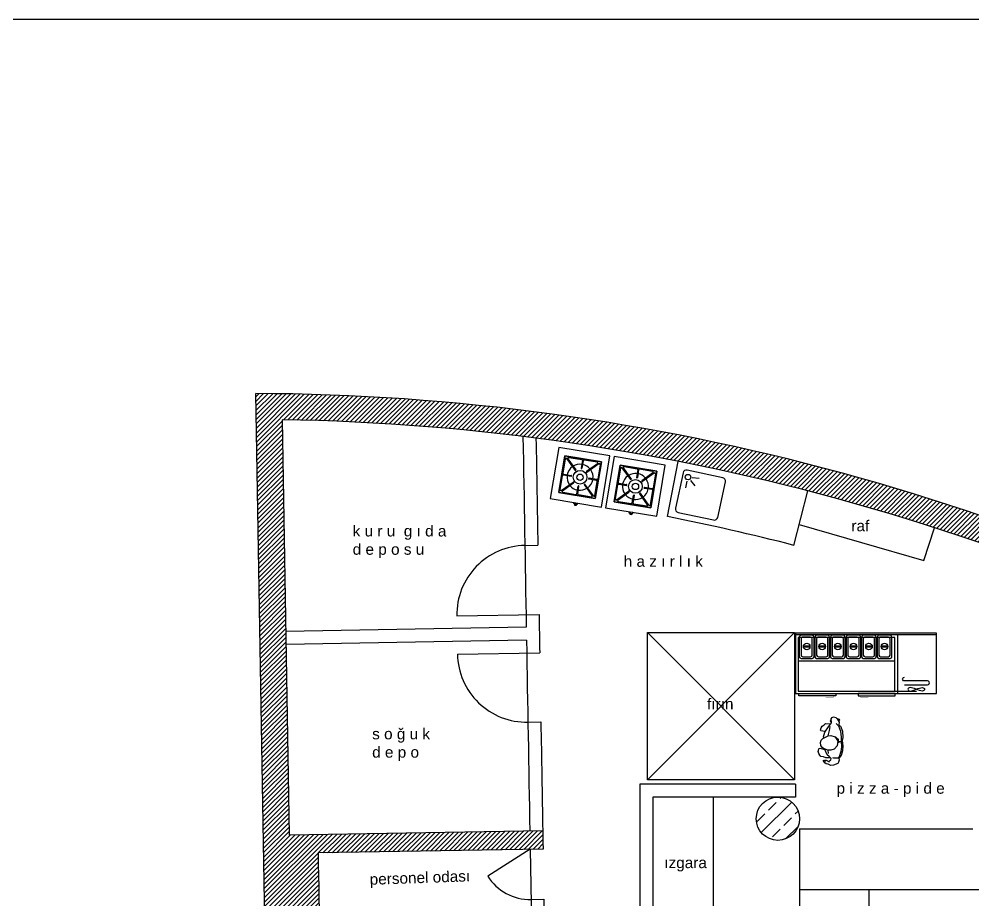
# Model space of a CAD drawing. Header units: millimetres. Extents: x 45 to 25350, y 77 to 5059.
# Drawn here: x 2086 to 3188, y 4040 to 5058 of the extents above; entities that cross this region are included whole.
import ezdxf

# ---------------------------------------------------------------- set-up
doc = ezdxf.new("R2010")
doc.units = ezdxf.units.MM
doc.header["$LTSCALE"] = 5
for name, color, linetype in [('a_p5', 5, 'Continuous'), ('str_SNL_hatch', 1, 'Continuous'), ('str_SNL_wall_sheer', 5, 'Continuous'), ('TEFRIS', 12, 'Continuous'), ('wall', 255, 'Continuous')]:
    doc.layers.add(name, color=color, linetype=linetype)
doc.layers.add('yazı', color=30, linetype='Continuous', lineweight=9)
doc.styles.add('25', font='arial.ttf', dxfattribs={"height": 25})

# ---------------------------------------------------------------- blocks, each defined once
blk = doc.blocks.new('A$C47794B28')
at = {"layer": 'str_SNL_hatch'}
h = blk.add_hatch(dxfattribs=at)
h.set_pattern_fill('ANSI33', color=256, scale=100, style=0)
h.set_pattern_definition([(45, (-1153.641385440734, -4045.180646853264), (-17.67766952966369, 17.67766952966369), []), (45, (-1135.963715940734, -4045.180646853264), (-17.67766952966369, 17.67766952966369), [12.5, -6.25])])
edge = h.paths.add_edge_path()
edge.add_arc((0, 0), 25, 0, 360)
at = {"layer": 'str_SNL_wall_sheer'}
blk.add_circle((0, 0), 25, dxfattribs=at)
blk = doc.blocks.new('cfcfcfcfc')
for p, q in [((220711.7594603094, -32190.0457882386), (220712.4235485416, -32187.41473156544)), ((220711.8576266333, -32189.90763217998), (220715.9147011692, -32187.4020147455)), ((220712.4235485416, -32187.41473156544), (220713.4814472586, -32187.12096912736)), ((220713.4814472586, -32187.12096912736), (220713.9541769376, -32187.65266323234)), ((220713.9541769376, -32187.65266323234), (220713.8668504294, -32188.63741884187)), ((220715.9147011692, -32187.4020147455), (220719.0069831167, -32187.53506697623)), ((220717.6637711413, -32190.88819976426), (220719.9005096011, -32187.92203933416)), ((220719.0069831167, -32187.53506697623), (220719.7318549512, -32186.9712852369)), ((220719.7318549512, -32186.9712852369), (220720.2749638649, -32185.75696089601)), ((220719.9005096011, -32187.92203933416), (220726.1268966023, -32185.39550769543)), ((220720.2749638649, -32185.75696089601), (220725.9542898391, -32182.87465660645)), ((220725.9542898391, -32182.87465660645), (220733.3866603464, -32182.47514965081)), ((220726.1268966023, -32185.39550769543), (220732.8165091297, -32184.1364172318)), ((220732.8165091297, -32184.1364172318), (220737.8219944573, -32183.93598147585)), ((220732.8224155314, -32191.37417818771), (220735.6311020153, -32187.55262817802)), ((220732.8224155314, -32191.37417818771), (220737.742761542, -32187.89522935108)), ((220733.3866603464, -32182.47514965081), (220736.777211783, -32182.95759633459)), ((220735.6311020153, -32187.55262817802), (220739.5300722105, -32186.90010627503)), ((220736.777211783, -32182.95759633459), (220742.95946879, -32181.96910738868)), ((220737.8219944573, -32183.93598147585), (220736.777211783, -32182.95759633459)), ((220737.742761542, -32187.89522935108), (220743.0340808277, -32188.22854869153)), ((220737.8219944573, -32183.93598147585), (220744.0632200101, -32183.47591673069)), ((220738.0080686045, -32186.0885782749), (220737.8219944573, -32183.93598147585)), ((220742.95946879, -32181.96910738868), (220748.5391777823, -32182.01586095586)), ((220744.0632200101, -32183.47591673069), (220749.4079694115, -32183.76417317112)), ((220748.5391777823, -32182.01586095586), (220753.9573235751, -32183.21392546567)), ((220749.4079694115, -32183.76417317112), (220755.6788254841, -32185.36761916723)), ((220753.9573235751, -32183.21392546567), (220757.2069877654, -32185.81054377627)), ((220755.6788254841, -32185.36761916723), (220757.5390876795, -32186.9210403411)), ((220757.2069877654, -32185.81054377627), (220759.5368211494, -32185.26620656288)), ((220757.5390876795, -32186.9210403411), (220757.565310262, -32191.65133890051)), ((220759.5368211494, -32185.26620656288), (220762.0305721079, -32185.96768868259)), ((220762.0305721079, -32185.96768868259), (220763.5952331154, -32186.72002275863)), ((220763.5952331154, -32186.72002275863), (220765.8696190244, -32191.70736428177)), ((220710.044569187, -32194.43236027706), (220710.7236687546, -32191.48702913396)), ((220710.7155692581, -32195.72071388726), (220710.044569187, -32194.43236027706)), ((220712.5535862284, -32196.65458864389), (220710.7155692581, -32195.72071388726)), ((220710.7236687546, -32191.48702913396), (220711.8576266333, -32189.90763217998)), ((220716.2354970942, -32196.40558305591), (220712.5535862284, -32196.65458864389)), ((220712.5535862284, -32196.65458864389), (220713.9512054443, -32197.30005128526)), ((220713.9512054443, -32197.30005128526), (220715.0953833433, -32198.00526553469)), ((220715.0953833433, -32198.00526553469), (220715.8861379908, -32197.12509693737)), ((220715.8861379908, -32197.12509693737), (220715.2517741084, -32196.46312554642)), ((220717.1316978563, -32196.35316014449), (220716.2354970942, -32196.40558305591)), ((220721.7129820531, -32199.35929380411), (220717.1316978563, -32196.35316014449)), ((220718.2746993256, -32203.17274726926), (220718.2926856884, -32197.96525876464)), ((220718.2926856884, -32197.96525876464), (220718.4305698325, -32197.20545015672)), ((220725.799096367, -32197.99311226522), (220721.3358221546, -32197.50822698984)), ((220732.1204645984, -32199.47548777393), (220725.799096367, -32197.99311226522)), ((220731.7884113461, -32196.07530008616), (220732.8224155314, -32191.37417818771)), ((220732.1204645984, -32199.47548777393), (220731.7884113461, -32196.07530008616)), ((220743.0340808277, -32188.22854869153), (220746.6937807411, -32191.12839707358)), ((220746.6937807411, -32191.12839707358), (220747.2126206226, -32191.69159516854)), ((220748.6341697503, -32198.89075630736), (220747.1757032005, -32203.81334139438)), ((220747.2126206226, -32191.69159516854), (220748.4009474103, -32195.56854311766)), ((220748.4009474103, -32195.56854311766), (220748.6341697503, -32198.89075630736)), ((220748.6341697503, -32198.89075630736), (220752.6404006589, -32198.1884012109)), ((220755.8409037825, -32196.8505739995), (220754.1041920916, -32199.31685331707)), ((220758.0017852365, -32194.72490876286), (220755.8409037825, -32196.8505739995)), ((220757.565310262, -32191.65133890051), (220757.2224796502, -32192.68500292911)), ((220757.3679090977, -32195.34845452501), (220757.5138719996, -32198.0216760121)), ((220757.5138719996, -32198.0216760121), (220757.5725187139, -32200.70219444902)), ((220759.7930471205, -32195.02905559989), (220758.0017852365, -32194.72490876286)), ((220761.1165298869, -32196.22083149447), (220759.7930471205, -32195.02905559989)), ((220760.4124019521, -32200.13826749152), (220762.1598653195, -32196.70955074792)), ((220762.1598653195, -32196.70955074792), (220761.1165298869, -32196.22083149447)), ((220765.03464594, -32197.91603382283), (220764.4133302343, -32200.07951855504)), ((220766.2937965617, -32194.63580236641), (220765.03464594, -32197.91603382283)), ((220765.8696190244, -32191.70736428177), (220766.2937965617, -32194.63580236641)), ((220719.5314209799, -32204.6209348009), (220718.2746993256, -32203.17274726926)), ((220721.4273792493, -32206.79556692734), (220719.5314209799, -32204.6209348009)), ((220723.4265145014, -32207.8836451753), (220721.4273792493, -32206.79556692734)), ((220728.0483852127, -32203.44546518893), (220721.7129820531, -32199.35929380411)), ((220726.0843847114, -32208.44645878991), (220723.4265145014, -32207.8836451753)), ((220726.9369413852, -32208.15753894643), (220726.0843847114, -32208.44645878991)), ((220727.1671751442, -32205.71453262093), (220726.9369413852, -32208.15753894643)), ((220727.4758861059, -32203.08509017261), (220727.1671751442, -32205.71453262093)), ((220733.7687228632, -32204.53547764754), (220728.0483852127, -32203.44546518893)), ((220735.5977304379, -32205.19788288257), (220732.1204645984, -32199.47548777393)), ((220735.0854600902, -32204.35486038517), (220733.7687228632, -32204.53547764754)), ((220737.7495383262, -32207.07706957379), (220735.5977304379, -32205.19788288257)), ((220740.2112616435, -32207.83562495899), (220737.7495383262, -32207.07706957379)), ((220743.9085217413, -32207.3419521817), (220740.2112616435, -32207.83562495899)), ((220745.5662181176, -32206.14651541152), (220743.9085217413, -32207.3419521817)), ((220747.1757032005, -32203.81334139438), (220745.5662181176, -32206.14651541152)), ((220747.0926012821, -32206.85673153693), (220747.729048042, -32204.03755728992)), ((220747.11124633, -32209.07355060759), (220747.0926012821, -32206.85673153693)), ((220747.7400883506, -32209.48084452511), (220747.11124633, -32209.07355060759)), ((220747.9888946306, -32202.58489218795), (220747.5206385383, -32202.64912302418)), ((220747.729048042, -32204.03755728992), (220747.9888946306, -32202.58489218795)), ((220749.7212384248, -32209.795235757), (220747.7400883506, -32209.48084452511)), ((220754.1041920916, -32199.31685331707), (220747.9888946306, -32202.58489218795)), ((220750.8239582654, -32210.02005373414), (220749.7212384248, -32209.795235757)), ((220752.9845143159, -32209.18560371951), (220750.8239582654, -32210.02005373414)), ((220754.9585909721, -32207.88441004181), (220752.9845143159, -32209.18560371951)), ((220756.3924650574, -32206.47670697385), (220754.9585909721, -32207.88441004181)), ((220756.8570949709, -32203.33446176977), (220756.3924650574, -32206.47670697385)), ((220757.5725187139, -32200.70219444902), (220756.8570949709, -32203.33446176977)), ((220760.5550243759, -32201.82991804888), (220760.4124019521, -32200.13826749152)), ((220760.7862783664, -32202.66187759706), (220760.5550243759, -32201.82991804888)), ((220760.6780010334, -32203.39609870698), (220760.7911674885, -32203.02058416956)), ((220761.567754635, -32203.40197091321), (220760.6780010334, -32203.39609870698)), ((220760.7911674885, -32203.02058416956), (220761.2014847836, -32201.94503817083)), ((220761.2014847836, -32201.94503817083), (220761.3932582805, -32200.9363809408)), ((220762.052268826, -32203.07349535202), (220761.567754635, -32203.40197091321)), ((220763.346100725, -32201.82771435259), (220762.052268826, -32203.07349535202)), ((220764.4133302343, -32200.07951855504), (220763.346100725, -32201.82771435259))]:
    blk.add_line(p, q)
blk = doc.blocks.new('fdssfda')
at = {"layer": 'TEFRIS'}
for p, q in [((-2881.262296128858, -13908.08002617269), (-2881.262296128871, -13924.64653224851)), ((-2879.691468647319, -13907.32851752875), (-2867.728393613992, -13919.21602325718)), ((-2878.058722369724, -13907.40416322807), (-2867.122756302228, -13918.46427523147)), ((-2877.453203011384, -13905.68740543763), (-2862.24687691038, -13905.68740543763)), ((-2861.281627860417, -13906.65265458412), (-2861.281627860417, -13915.51433894414)), ((-2860.316378713927, -13906.65265458412), (-2860.316378713938, -13915.51433894415)), ((-2844.144803466459, -13905.68740543764), (-2859.351129663979, -13905.68740543763)), ((-2843.539284028426, -13907.40416322808), (-2854.47525009594, -13918.46427523146)), ((-2841.906537750827, -13907.32851752875), (-2853.869612784154, -13919.2160232572)), ((-2840.335651389092, -13908.08002617271), (-2840.335651389101, -13924.64653224854)), ((-2839.370402339156, -13947.52297734824), (-2839.370402339131, -13904.66583449171)), ((-2867.049702875738, -13919.14296973419), (-2867.049702875744, -13919.14273402037)), ((-2854.548303522412, -13919.14296973417), (-2854.548303522408, -13919.14273402037)), ((-2881.262296049186, -13944.10878566725), (-2881.262296049199, -13927.54227959142)), ((-2880.297046999232, -13925.61178139499), (-2871.286425303266, -13925.61178139498)), ((-2880.297046999231, -13926.57703044495), (-2871.286425303269, -13926.57703044495)), ((-2880.297046999229, -13926.57703054148), (-2871.286425303262, -13926.57703054148)), ((-2879.691468567651, -13944.86029431119), (-2867.728393534322, -13932.97278858278)), ((-2867.049702796079, -13933.04584210575), (-2867.049702796066, -13933.04607781959)), ((-2854.548303522415, -13933.04584210577), (-2854.548303522424, -13933.04607781958)), ((-2841.90653775085, -13944.8602943112), (-2853.869612784159, -13932.97278858276)), ((-2841.30090053558, -13925.611781395), (-2850.311581111753, -13925.611781395)), ((-2841.300900535567, -13926.57703044496), (-2850.31158111175, -13926.57703044494)), ((-2841.30090053558, -13926.57703054148), (-2850.31158111175, -13926.57703054147)), ((-2840.33565138911, -13944.10878566726), (-2840.33565138911, -13927.54227959144)), ((-2878.058722290059, -13944.78464861187), (-2867.122756222554, -13933.72453660847)), ((-2861.281627780745, -13945.53615725583), (-2861.281627780745, -13936.67447289581)), ((-2860.316378634265, -13945.53615725582), (-2860.316378634267, -13936.6744728958)), ((-2843.539284028446, -13944.78464861186), (-2854.475250095938, -13933.72453660849)), ((-2882.227545195683, -13947.52297734823), (-2839.370402339156, -13947.52297734824)), ((-2877.453202931709, -13946.50140640231), (-2862.246876830721, -13946.50140640232)), ((-2844.144803386804, -13946.50140640233), (-2859.351129584307, -13946.50140640232))]:
    blk.add_line(p, q, dxfattribs=at)
for points in [[(-2830.798973767838, -13956.09440591954), (-2830.798973767831, -13896.0944059204), (-2890.798973766978, -13896.0944059204), (-2890.798973766974, -13956.09440591953)], [(-2839.370402339156, -13947.52297734824), (-2839.370402339131, -13904.66583449171), (-2882.227545195658, -13904.6658344917), (-2882.227545195683, -13947.52297734823)], [(-2839.370402339156, -13947.52297734824), (-2882.227545195683, -13947.52297734823), (-2882.227545195658, -13904.6658344917), (-2839.370402339131, -13904.66583449171)], [(-2839.370402339156, -13947.52297734824), (-2882.227545195683, -13947.52297734823), (-2882.227545195658, -13904.6658344917), (-2839.370402339131, -13904.66583449171)], [(-2862.76727376742, -13956.09440591953), (-2858.830673767441, -13956.09440591954), (-2858.83067376745, -13957.66904591953), (-2862.767273767407, -13957.66904591954)], [(-2861.586293767416, -13957.66904591952), (-2860.011653767417, -13957.66904591952), (-2860.011653767413, -13959.24368591952), (-2861.586293767406, -13959.24368591952)]]:
    blk.add_lwpolyline(points, close=True, dxfattribs=at)
for radius in [7.928277897669656, 3.642563612016741]:
    blk.add_circle((-2860.799003159238, -13926.09440591997), radius, dxfattribs=at)
for centre, radius, start, end in [((-2880.297105862575, -13908.08002617269), 0.965249146481836, 51.148000998983, 180.0000049992449), ((-2877.453203011379, -13906.6526545841), 0.965249146481836, 90.00000300029733, 231.1479999998285), ((-2860.799003238988, -13926.14690225165), 15.0711350404245, 91.83510280810545, 131.374757307362), ((-2862.24687691038, -13906.65265458411), 0.965249146481836, 359.9999950000255, 89.999997000328), ((-2859.351129663975, -13906.65265458411), 0.965249146481836, 89.999997000328, 179.9999999998958), ((-2860.799003238859, -13926.14690225475), 15.0711350404245, 48.62524269293223, 88.16489755893942), ((-2844.144803466468, -13906.65265458412), 0.965249146481836, 308.8520000003992, 89.999997000328), ((-2841.300900615266, -13908.08002617271), 0.965249146481836, 359.9999950000255, 128.8519989993893), ((-2860.799003159238, -13926.09440591997), 15.0711350404245, 135.2010502830996, 178.1648975590436), ((-2867.425514796201, -13918.84007630037), 0.4826245249784657, 231.1534639996859, 321.1356870001542), ((-2867.425575006377, -13918.84015103005), 0.4826245249784657, 321.1470800005808, 51.14044699985369), ((-2860.799003238908, -13915.51433894414), 0.4826245249784657, 179.9999999998958, 269.9999989999009), ((-2860.799003238908, -13915.51433894414), 0.4826245249784657, 269.9999989999009, 359.9999950000255), ((-2854.172431391786, -13918.84015103005), 0.4826245249784657, 128.8595530000809, 218.8529200001676), ((-2854.172431391786, -13918.84015103005), 0.4826245249784657, 218.8643130009685, 308.8465359995656), ((-2860.799003159238, -13926.09440591997), 15.0711350404245, 1.835102441268917, 44.79894971623693), ((-2880.297046982389, -13924.64653224851), 0.965249146481836, 179.9999999998958, 269.9999989999009), ((-2880.29704699924, -13927.54227959143), 0.965249146481836, 90.00000099968224, 179.9999999998958), ((-2860.799003159238, -13926.09440591997), 15.0711350404245, 181.8351028081087, 224.7989497162369), ((-2871.286425303273, -13926.09440591998), 0.4826245249784657, 359.9999950000255, 89.999997000328), ((-2871.286425303273, -13926.09440591998), 0.4826245249784657, 269.9999989999009, 359.9999950000255), ((-2867.42557492671, -13933.34866080991), 0.4826245249784657, 38.86431300096848, 128.8465359995656), ((-2867.42557492671, -13933.34866080991), 0.4826245249784657, 308.859553000081, 38.85292000016764), ((-2854.172431391795, -13933.34866080991), 0.4826245249784657, 141.1470800005808, 231.1404469998537), ((-2854.172431391795, -13933.34866080991), 0.4826245249784657, 51.15346399968593, 141.1356870001542), ((-2850.311581111759, -13926.09440591997), 0.4826245249784657, 89.999997000328, 179.9999999998958), ((-2850.311581111759, -13926.09440591997), 0.4826245249784657, 179.9999999998958, 269.9999989999009), ((-2860.799003159238, -13926.09440591997), 15.0711350404245, 315.2010502830996, 358.1648971920995), ((-2841.300900535603, -13924.64653224851), 0.965249146481836, 269.9999989999009, 359.9999950000255), ((-2841.300900535587, -13927.54227959145), 0.965249146481836, 4.99924490519975e-06, 90.00000099968224), ((-2880.297105782922, -13944.10878566722), 0.965249146481836, 179.9999950000256, 308.8519989993893), ((-2860.799003159238, -13926.09440591997), 15.0711350404245, 228.6252426929322, 268.1648971916862), ((-2860.799003159253, -13936.6744728958), 0.4826245249784657, 90.00000099968224, 179.9999999998958), ((-2860.799003159253, -13936.6744728958), 0.4826245249784657, 4.99924490519975e-06, 90.00000099968224), ((-2860.799003159238, -13926.09440591997), 15.0711350404245, 271.8351024412722, 311.374757307362), ((-2841.30090053558, -13944.10878566724), 0.965249146481836, 231.148000998983, 4.99924490519975e-06), ((-2877.4532029317, -13945.53615725584), 0.965249146481836, 128.8520000003992, 269.999997000328), ((-2862.246876830714, -13945.53615725584), 0.965249146481836, 270.0000030002973, 4.99924490519975e-06), ((-2859.351129584315, -13945.53615725583), 0.965249146481836, 179.9999999998958, 270.0000030002973), ((-2844.144803386778, -13945.53615725585), 0.965249146481836, 270.0000030002973, 51.14799999982848)]:
    blk.add_arc(centre, radius, start, end, dxfattribs=at)
blk = doc.blocks.new('fffrt')
at = {"layer": 'TEFRIS'}
for p, q in [((-3024.022693378589, -14216.85651528714), (-3187.022693378591, -14216.85651528714)), ((-3187.022693378591, -14216.85651528714), (-3187.022693378589, -14286.85651528715)), ((-3024.022693378592, -14218.85651528715), (-3187.022693378593, -14218.85651528714)), ((-3024.022693378591, -14286.85651528714), (-3024.022693378589, -14216.85651528714)), ((-3072.022693378605, -14221.85651528715), (-3184.02269337859, -14221.85651528714)), ((-3184.02269337859, -14221.85651528714), (-3184.022693378593, -14283.85651528715)), ((-3072.02269337859, -14283.85651528714), (-3072.022693378605, -14221.85651528715)), ((-3184.022693378593, -14283.85651528715), (-3047.022693378597, -14283.85651528714)), ((-3056.857275712554, -14281.09353990526), (-3057.02067701192, -14281.82857603854)), ((-3057.02067701192, -14281.82857603854), (-3056.857275712557, -14282.5636121718)), ((-3056.367071814491, -14280.45233817199), (-3056.857275712554, -14281.09353990526)), ((-3056.857275712557, -14282.5636121718), (-3056.367071814509, -14283.20481390509)), ((-3055.550065317738, -14279.99880523871), (-3056.367071814491, -14280.45233817199)), ((-3056.367071814509, -14283.20481390509), (-3055.550065317757, -14283.65834683837)), ((-3054.406256222281, -14279.82677550539), (-3055.550065317738, -14279.99880523871)), ((-3055.550065317757, -14283.65834683837), (-3054.406256222285, -14283.83037657168)), ((-3052.94926130306, -14279.99880523871), (-3054.406256222281, -14279.82677550539)), ((-3054.406256222285, -14283.83037657168), (-3052.949261303055, -14283.65834683837)), ((-3051.24716443483, -14280.452338172), (-3052.94926130306, -14279.99880523871)), ((-3052.949261303055, -14283.65834683837), (-3051.247164434805, -14283.20481390507)), ((-3049.381666267231, -14281.09353990528), (-3051.24716443483, -14280.452338172)), ((-3051.247164434805, -14283.20481390507), (-3049.381666267229, -14282.56361217181)), ((-3047.434467449945, -14281.82857603854), (-3049.381666267231, -14281.09353990528)), ((-3049.381666267229, -14282.56361217181), (-3047.434467449945, -14281.82857603854)), ((-3047.434467449945, -14281.82857603854), (-3045.487268632673, -14281.09353990526)), ((-3045.487268632684, -14282.5636121718), (-3047.434467449945, -14281.82857603854)), ((-3045.487268632673, -14281.09353990526), (-3043.621770465067, -14280.452338172)), ((-3043.621770465068, -14283.20481390507), (-3045.487268632684, -14282.5636121718)), ((-3043.621770465067, -14280.452338172), (-3041.919673596808, -14279.9988052387)), ((-3041.919673596826, -14283.65834683836), (-3043.621770465068, -14283.20481390507)), ((-3041.919673596808, -14279.9988052387), (-3040.462678677601, -14279.82677550539)), ((-3040.462678677597, -14283.83037657168), (-3041.919673596826, -14283.65834683836)), ((-3040.462678677601, -14279.82677550539), (-3039.318869582135, -14279.99880523871)), ((-3039.318869582131, -14283.65834683836), (-3040.462678677597, -14283.83037657168)), ((-3039.318869582135, -14279.99880523871), (-3038.501863085372, -14280.452338172)), ((-3038.501863085387, -14283.20481390508), (-3039.318869582131, -14283.65834683836)), ((-3038.501863085372, -14280.452338172), (-3038.011659187327, -14281.09353990527)), ((-3038.011659187327, -14282.5636121718), (-3038.501863085387, -14283.20481390508)), ((-3038.011659187327, -14281.09353990527), (-3037.848257887978, -14281.82857603854)), ((-3037.848257887978, -14281.82857603854), (-3038.011659187327, -14282.5636121718)), ((-3187.022693378589, -14286.85651528715), (-3024.022693378591, -14286.85651528714))]:
    blk.add_line(p, q, dxfattribs=at)
for points in [[(-3167.528858941497, -14219.45794607276), (-3180.528858941497, -14219.45794607276, 0.4142135623731128), (-3182.528858941497, -14221.45794607276), (-3182.528858941497, -14244.25508450152, 0.4142135623730951), (-3180.528858941497, -14246.25508450152), (-3167.528858941497, -14246.25508450152, 0.4142135623730774), (-3165.528858941497, -14244.25508450152), (-3165.528858941497, -14221.45794607276, 0.4142135623730951)], [(-3149.528858941504, -14219.45794607276), (-3162.528858941504, -14219.45794607276, 0.4142135623731128), (-3164.528858941504, -14221.45794607276), (-3164.528858941504, -14244.25508450152, 0.4142135623730951), (-3162.528858941504, -14246.25508450152), (-3149.528858941504, -14246.25508450152, 0.4142135623730774), (-3147.528858941504, -14244.25508450152), (-3147.528858941504, -14221.45794607276, 0.4142135623730951)], [(-3131.528858941504, -14219.45794607277), (-3144.528858941504, -14219.45794607277, 0.4142135623731128), (-3146.528858941504, -14221.45794607277), (-3146.528858941505, -14244.25508450153, 0.4142135623730951), (-3144.528858941505, -14246.25508450153), (-3131.528858941505, -14246.25508450153, 0.4142135623730774), (-3129.528858941505, -14244.25508450153), (-3129.528858941504, -14221.45794607277, 0.4142135623730951)], [(-3113.528858941502, -14219.45794607275), (-3126.528858941502, -14219.45794607275, 0.4142135623731128), (-3128.528858941502, -14221.45794607275), (-3128.528858941503, -14244.25508450151, 0.4142135623730951), (-3126.528858941503, -14246.25508450151), (-3113.528858941503, -14246.25508450151, 0.4142135623730774), (-3111.528858941503, -14244.25508450151), (-3111.528858941502, -14221.45794607275, 0.4142135623730951)], [(-3095.528858941495, -14219.45794607276), (-3108.528858941495, -14219.45794607275, 0.4142135623731128), (-3110.528858941495, -14221.45794607275), (-3110.528858941496, -14244.25508450152, 0.4142135623730951), (-3108.528858941496, -14246.25508450152), (-3095.528858941496, -14246.25508450151, 0.4142135623730774), (-3093.528858941496, -14244.25508450152), (-3093.528858941495, -14221.45794607276, 0.4142135623730951)], [(-3077.52885894151, -14219.45794607276), (-3090.52885894151, -14219.45794607276, 0.4142135623731128), (-3092.52885894151, -14221.45794607276), (-3092.52885894151, -14244.25508450152, 0.4142135623730951), (-3090.52885894151, -14246.25508450152), (-3077.52885894151, -14246.25508450152, 0.4142135623730774), (-3075.52885894151, -14244.25508450152), (-3075.52885894151, -14221.45794607276, 0.4142135623730951)], [(-3169.528858941497, -14221.45794607276), (-3178.528858941496, -14221.45794607276, 0.4142135623731679), (-3180.528858941497, -14223.45794607276), (-3180.528858941496, -14242.25508450152, 0.4142135623731363), (-3178.528858941496, -14244.25508450152), (-3169.528858941497, -14244.25508450152, 0.4142135623730466), (-3167.528858941497, -14242.25508450152), (-3167.528858941497, -14223.45794607276, 0.4142135623730542)], [(-3151.528858941504, -14221.45794607277), (-3160.528858941503, -14221.45794607276, 0.4142135623731679), (-3162.528858941504, -14223.45794607276), (-3162.528858941504, -14242.25508450152, 0.4142135623731363), (-3160.528858941504, -14244.25508450152), (-3151.528858941504, -14244.25508450152, 0.4142135623730466), (-3149.528858941504, -14242.25508450152), (-3149.528858941504, -14223.45794607277, 0.4142135623730542)], [(-3133.528858941504, -14221.45794607277), (-3142.528858941504, -14221.45794607277, 0.4142135623731679), (-3144.528858941504, -14223.45794607277), (-3144.528858941504, -14242.25508450153, 0.4142135623731363), (-3142.528858941504, -14244.25508450153), (-3133.528858941505, -14244.25508450153, 0.4142135623730466), (-3131.528858941505, -14242.25508450153), (-3131.528858941504, -14223.45794607277, 0.4142135623730542)], [(-3115.528858941502, -14221.45794607276), (-3124.528858941501, -14221.45794607275, 0.4142135623731679), (-3126.528858941502, -14223.45794607275), (-3126.528858941502, -14242.25508450151, 0.4142135623731363), (-3124.528858941502, -14244.25508450151), (-3115.528858941503, -14244.25508450151, 0.4142135623730466), (-3113.528858941503, -14242.25508450151), (-3113.528858941502, -14223.45794607276, 0.4142135623730542)], [(-3097.528858941495, -14221.45794607276), (-3106.528858941494, -14221.45794607276, 0.4142135623731679), (-3108.528858941495, -14223.45794607276), (-3108.528858941495, -14242.25508450152, 0.4142135623731363), (-3106.528858941495, -14244.25508450152), (-3097.528858941496, -14244.25508450152, 0.4142135623730466), (-3095.528858941496, -14242.25508450152), (-3095.528858941495, -14223.45794607276, 0.4142135623730542)], [(-3079.52885894151, -14221.45794607277), (-3088.528858941509, -14221.45794607276, 0.4142135623731679), (-3090.52885894151, -14223.45794607276), (-3090.528858941509, -14242.25508450152, 0.4142135623731363), (-3088.528858941509, -14244.25508450152), (-3079.52885894151, -14244.25508450152, 0.4142135623730466), (-3077.52885894151, -14242.25508450152), (-3077.52885894151, -14223.45794607277, 0.4142135623730542)]]:
    blk.add_lwpolyline(points, format="xyb", close=True, dxfattribs=at)
for points in [[(-3069.022693378585, -14218.85651528714), (-3069.022693378587, -14286.85651528714)], [(-3184.022693378591, -14248.85651528714), (-3072.022693378586, -14248.85651528713)]]:
    blk.add_lwpolyline(points, dxfattribs=at)
for points in [[(-3170.242482020913, -14231.98852067443), (-3177.740340532896, -14231.98852067443), (-3177.740340532896, -14232.73789013032), (-3170.242482020913, -14232.73789013032)], [(-3152.242482020921, -14231.98852067443), (-3159.740340532903, -14231.98852067443), (-3159.740340532903, -14232.73789013032), (-3152.242482020921, -14232.73789013032)], [(-3134.242482020921, -14231.98852067443), (-3141.740340532904, -14231.98852067443), (-3141.740340532904, -14232.73789013032), (-3134.242482020921, -14232.73789013032)], [(-3116.242482020919, -14231.98852067442), (-3123.740340532901, -14231.98852067442), (-3123.740340532901, -14232.73789013031), (-3116.242482020919, -14232.73789013031)], [(-3098.242482020912, -14231.98852067442), (-3105.740340532895, -14231.98852067442), (-3105.740340532895, -14232.73789013031), (-3098.242482020912, -14232.73789013031)], [(-3080.242482020927, -14231.98852067443), (-3087.740340532909, -14231.98852067443), (-3087.740340532909, -14232.73789013032), (-3080.242482020927, -14232.73789013032)], [(-3140.273656912944, -14289.42151528712), (-3183.023656912955, -14289.42151528713), (-3183.023656912962, -14286.85651528715), (-3140.273656912955, -14286.85651528714)], [(-3114.596812407185, -14289.42151528712), (-3071.84681240719, -14289.42151528715), (-3071.846812407181, -14286.85651528714), (-3114.596812407185, -14286.85651528713)]]:
    blk.add_lwpolyline(points, close=True, dxfattribs=at)
for points in [[(-3034.354028582851, -14272.17484702908), (-3061.025827002195, -14272.17484702907, -1), (-3061.025827002191, -14267.82904303762)], [(-3061.025827002215, -14276.52065102054), (-3034.354028582846, -14276.52065102054, 1), (-3034.354028582851, -14272.17484702908)]]:
    blk.add_lwpolyline(points, format="xyb", dxfattribs=at)
at = {"layer": 'TEFRIS', "const_width": 0.4275000000000003}
for points in [[(-3143.086532484485, -14289.42151528712), (-3143.08653248448, -14291.07438185304), (-3150.148716074897, -14291.07438185303), (-3151.956993516707, -14291.07438185305)], [(-3111.783936835649, -14289.42151528713), (-3111.783936835657, -14291.07438185303), (-3104.721753245227, -14291.07438185303), (-3102.913475803441, -14291.07438185303)]]:
    blk.add_lwpolyline(points, dxfattribs=at)
at = {"layer": 'TEFRIS'}
for centre in [(-3173.991411276905, -14232.38852067443), (-3155.991411276912, -14232.38852067443), (-3137.991411276912, -14232.38852067443), (-3119.99141127691, -14232.38852067442), (-3101.991411276903, -14232.38852067442), (-3083.991411276918, -14232.38852067443)]:
    blk.add_circle(centre, 3.823091046240757, dxfattribs=at)

msp = doc.modelspace()

# ---------------------------------------------------------------- hatches: boundary and pattern name
at = {"ltscale": 0.5}
h = msp.add_hatch(dxfattribs=at)
h.set_pattern_fill('ANSI31', color=251, scale=30)
h.set_pattern_definition([(45, (4948.329746808824, 18410.99670401237), (-2.651650429449553, 2.651650429449553), [])])
h.paths.add_polyline_path([(2431.486155899398, 4094.473798604973), (2691.447399193577, 4098.962894973389), (2691.08477824942, 4119.959763931693), (2398.164272340948, 4114.901516161213), (2389.854043974033, 4595.080195938081, -0.1308454322229483), (3667.335358769978, 4233.912358695998, -0.4909207448592173), (3667.414573744879, 4233.948454585017, -0.006684101993537171), (3668.266443438999, 4268.185666888285, 0.1322383616202147), (2359.325386669248, 4625.367307000924), (2380.027996433125, 3429.136423150405), (2827.169734509644, 3170.979020306026), (2842.169734509643, 3196.959782419557), (2698.297837466623, 3280.024260906164), (2765.833790663774, 3396.999963181226), (2939.038871420722, 3296.99996318133), (2939.048944322185, 3297.017409958444), (2950.038871420758, 3316.052522064658), (2758.647257184366, 3426.552522064159), (2688.120858037812, 3425.334648975542), (2443.157376879983, 3421.104538903266, -1.051942291180015e-05), (2439.084777536027, 3655.539565138737), (2699.046021715894, 3660.028661522418), (2698.681746515602, 3681.025501914497), (2438.720502414897, 3676.536405532141, -1.875340690050061e-05)])

# ---------------------------------------------------------------- linework, layer by layer
for p, q in [((2389.854043974033, 4595.080195938084), (2398.164272340948, 4114.901516161213)), ((2670.395829116245, 4449.807130229787), (2685.394178974409, 4450.06545350096)), ((2591.78536372501, 4368.441322108039), (2686.77127612472, 4370.077306855535)), ((2672.025121335839, 4355.210900872982), (2394.088699099104, 4350.411403194406)), ((2672.319614372071, 4340.213749978437), (2394.347685428048, 4335.413639158343)), ((2592.548988336915, 4324.220216738566), (2687.534753541356, 4325.864725487818)), ((2673.921850613529, 4245.617053410091), (2688.920177229445, 4245.876722627789)), ((2983.211484291311, 4174.096975006389), (2803.211484291311, 4174.096975006389)), ((2983.211484291311, 4174.096975006389), (2983.211484291311, 4159.096975006389)), ((2983.211484291311, 4159.096975006385), (2818.211484291311, 4159.09697500639)), ((2691.120596725706, 4119.960382456944), (2398.164272340948, 4114.901516161213)), ((2691.483177586228, 4098.963512806456), (2431.486155899209, 4094.47379860498)), ((2676.449284899274, 4098.724143495105), (2627.487670790661, 4067.6310719091)), ((2676.449635157329, 4098.703908644435), (2678.231911145952, 3995.739570297495)), ((2677.453096648743, 4040.732668960094), (2692.484762583827, 4040.992454214014))]:
    msp.add_line(p, q, dxfattribs=at)
msp.add_lwpolyline([(95.66372035414307, 5058.130101107387), (5968.550994844639, 5058.130101107387), (5968.550994844639, 169.2944887084452), (95.66372035414307, 169.2944887084452)], close=True, dxfattribs=at)
msp.add_lwpolyline([(2827.199953214085, 3170.961573528883), (2380.027996433125, 3429.136423150405), (2359.325386669248, 4625.367307000923)], dxfattribs=at)
for centre, radius, start, end in [((2350.343180753513, 2015.46304407459), 2609.919719390652, 59.67083996136562, 89.80281251495259), ((2350.343180753513, 2015.46304407459), 2579.919719390652, 59.30230632014045, 89.12249431920254), ((2671.773500482519, 4369.81899347435), 80.00000000207221, 90.98632189878093, 180.9867332103849), ((2672.537001140513, 4325.605066211618), 80.0000000020722, 180.9918749171041, 270.9922862287691), ((5573921.329049616, 100325.9352476173), 5572060.841771448, 180.9893054694128, 180.9895214058723), ((5573921.329049616, 100325.9352476173), 5572320.841771448, 180.9895213958657, 180.9938193600127), ((2676.449284899274, 4098.724143495105), 58.00016169609506, 212.4175876462614, 270.9916704818942)]:
    msp.add_arc(centre, radius, start, end, dxfattribs=at)
at = {"layer": 'TEFRIS'}
for p, q in [((2835.1612417338, 4483.209514587166), (2847.691730767205, 4546.990286333701)), ((2857.759947377423, 4523.988006134447, -0.2377429952925738), (2856.104865745116, 4516.272982152897, -0.2377429952925738)), ((2861.93048908112, 4524.794228879253, -0.2377429952925738), (2866.842096301884, 4518.618712321546, -0.2377429952925738)), ((2863.932311825185, 4528.260694157636, -0.2377429952925738), (2871.803633107403, 4527.710065864117, -0.2377429952925738)), ((2981.257788984862, 4449.958464505738), (2997.564253648065, 4512.879837743993)), ((2987.529506163018, 4474.158992674298), (3131.592555535036, 4432.375768700611)), ((3131.592555535036, 4432.375768700611), (3143.857614566055, 4470.319577933931)), ((2812.026811521962, 4349.096975006389), (2982.026811521962, 4179.096975006389)), ((2812.026811521962, 4179.096975006389), (2982.026811521962, 4349.096975006389)), ((2888.211484291311, 4159.096975006389), (2888.21148429131, 3641.279607925129)), ((2987.779210668364, 4122.256799037445), (3188.211484291308, 4122.256799037445)), ((2987.841894373663, 4122.256799037445), (2987.841894370735, 3541.279607924271)), ((2987.84189437331, 4052.256799037441), (3248.211484291309, 4052.256799037441)), ((3067.841894373311, 4052.256799037441), (3067.841894370735, 3541.279607923865))]:
    msp.add_line(p, q, dxfattribs=at)
at = {"layer": 'TEFRIS', "elevation": -0.2377429952925738}
msp.add_lwpolyline([(2847.475426684589, 4488.056070983755), (2888.541096191624, 4479.246372467936, 0.4142135623730951), (2893.291131241427, 4482.318369705197), (2902.100829757224, 4523.384039212229, 0.4142135623730951), (2899.028832519975, 4528.13407426202), (2857.963163012941, 4536.943772777835, 0.4142135623730951), (2853.213127963152, 4533.871775540583), (2844.40342944734, 4492.806106033549, 0.4142135623730951)], format="xyb", close=True, dxfattribs=at)
at = {"layer": 'TEFRIS'}
msp.add_lwpolyline([(2982.026811521962, 4179.096975006389), (2812.026811521962, 4179.096975006389), (2812.026811521962, 4349.096975006389), (2982.026811521962, 4349.096975006389)], close=True, dxfattribs=at)
msp.add_circle((2858.992515293981, 4528.802098436667, -0.2377429952925738), 3.187919533039348, dxfattribs=at)
msp.add_arc((2350.343180753513, 2015.46304407459), 2514.919719390652, 75.47107744182212, 78.8851230523566, dxfattribs=at)
at = {"layer": 'wall', "ltscale": 0.5}
for p, q in [((2803.21148429131, 4174.096975006389), (2803.211484291311, 3526.279607924766)), ((2818.211484291311, 4159.096975006392), (2818.21148429131, 3631.279607925129))]:
    msp.add_line(p, q, dxfattribs=at)
for centre, radius, start, end in [((5573921.329049616, 100325.9352476173), 5572075.841771448, 180.9846156465817, 180.9868834380471), ((5573921.329049616, 100325.9352476173), 5572060.841771448, 180.9846371277053, 180.9859105903581), ((5573921.329049616, 100325.9352476173), 5572060.841771448, 180.9867332055901, 180.9871878977176), ((5573921.329049616, 100325.9352476173), 5572075.841771448, 180.9870376779636, 180.9893054694128), ((5573921.329049616, 100325.9352476173), 5572060.841771448, 180.988010513057, 180.9893054694128), ((15152863.64901861, 266004.1540361026), 15152435.81092758, 180.9906084760028, 180.9916120713597)]:
    msp.add_arc(centre, radius, start, end, dxfattribs=at)

# ---------------------------------------------------------------- block references
at = {"rotation": 350.563400349354}
msp.add_blockref('fdssfda', (7839.53014389617, 17797.26144987192), dxfattribs=at)
msp.add_blockref('fffrt', (6170.090164305146, 18565.44100223503))
at = {"layer": 'a_p5', "ltscale": 2}
msp.add_blockref('A$C47794B28', (2962.841894373723, 4134.026051993083), dxfattribs=at)
at = {"layer": 'TEFRIS'}
for name, p, rotation in [('fdssfda', (7903.556694567093, 17786.61989862977), 350.563400349354), ('cfcfcfcfc', (45960.09622240547, 223126.4055920872), 267.2011601854604)]:
    msp.add_blockref(name, p, dxfattribs=dict(at, rotation=rotation))

# ---------------------------------------------------------------- texts
at = {"layer": 'yazı', "char_height": 12.68047872, "attachment_point": 1, "style": '25'}
for s, width, insert in [('raf', 313.7119059922934, (3047.767270575114, 4478.864529098746)), ('k u r u  g ı d a  d e p o s u', 119.9371003576034, (2471.434127343073, 4472.897772461365)), ('h a z ı r l ı k', 313.7119059922934, (2784.610358396803, 4437.898092663845)), ('fırın', 313.7119059922934, (2881.016132223287, 4273.033009626164)), ('s o ğ u k  d e p o ', 81.19832056405176, (2493.91017614894, 4238.4458566753)), ('p i z z a - p i d e', 313.7119059922934, (3030.577651098185, 4175.610593503936)), ('ızgara', 145.5102838653784, (2831.543712315888, 4089.613333456262))]:
    msp.add_mtext_dynamic_manual_height_columns(s, width=width, gutter_width=1, heights=[0], dxfattribs=dict(at, insert=insert))
at = {"layer": 'yazı', "insert": (2491.380828705938, 4053.824378201603), "char_height": 12.68047872, "attachment_point": 7, "rotation": 1.9833409637883748, "style": '25'}
msp.add_mtext_dynamic_manual_height_columns('personel odası', width=135.9884332216989, gutter_width=1, heights=[0], dxfattribs=at)

doc.saveas('drawing.dxf')
